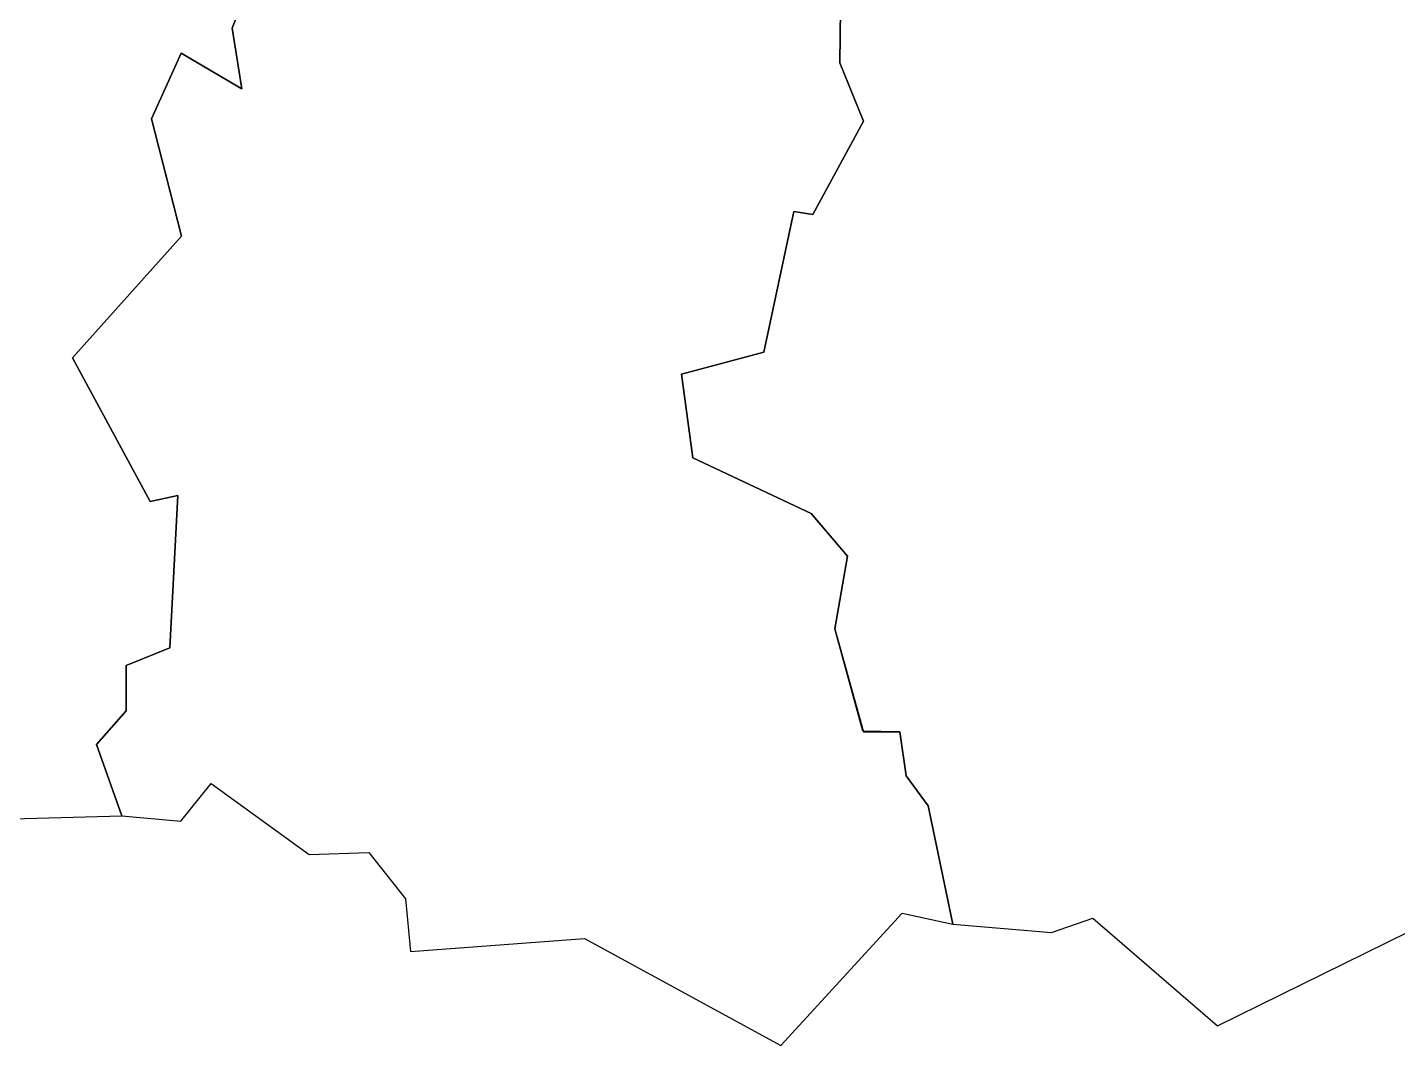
# Model space of a CAD drawing. Extents: x -55316 to 65086, y -49558 to 22922.
# Drawn here: x -7865 to 28611, y -46123 to -19008 of the extents above; entities that cross this region are included whole.
import ezdxf

# ---------------------------------------------------------------- set-up
doc = ezdxf.new("R2010")
doc.units = 0
doc.header["$MEASUREMENT"] = 0
doc.layers.add('ZONES', color=7, linetype='Continuous')

msp = doc.modelspace()

# ---------------------------------------------------------------- linework, layer by layer
at = {"layer": 'ZONES', "color": 1, "linetype": 'Continuous'}
for points in [[(-8915, -40104), (-5351, -40005), (-6022, -38105), (-5232, -37210), (-5232, -36000), (-4075, -35527), (-3864, -31476), (-4601, -31634), (-6661, -27808), (-3764, -24567), (-4557, -21443), (-3775, -19693), (-2159, -20642), (-2417, -19025), (-1965, -17862), (-3221, -15559), (-3282, -13897), (-2812, -12167), (-2901, -9859), (-3759, -8632), (-6916, -8895), (-8389, -7842)], [(-1965, -17862), (-2417, -19025), (-2159, -20642), (-3775, -19693), (-4557, -21443), (-4200, -22864), (-3764, -24567), (-6661, -27808), (-4601, -31634), (-3864, -31476), (-4075, -35527), (-5232, -36000), (-5232, -37210), (-6022, -38105), (-5351, -40005), (-3783, -40143), (-2975, -39147), (-362, -41032), (1227, -40978), (2197, -42218), (2332, -43618), (6965, -43268), (12191, -46123), (15423, -42595), (16769, -42888), (16116, -39742), (15527, -38943), (15359, -37764), (14373, -37746), (13633, -35028), (13970, -33092), (13002, -31956), (9845, -30474), (9550, -28244), (11739, -27654), (12539, -23908), (13044, -23993), (14391, -21509), (13759, -19952), (13802, -17090)], [(13802, -17090), (13759, -19952), (14391, -21509), (13044, -23993), (12539, -23908), (11739, -27654), (9550, -28244), (9845, -30474), (13002, -31956), (13970, -33092), (13633, -35028), (14391, -37764), (15359, -37764), (15527, -38943), (16116, -39742), (16769, -42888), (19399, -43110), (20494, -42731), (23819, -45593), (29459, -42815)]]:
    msp.add_lwpolyline(points, dxfattribs=at)

doc.saveas('drawing.dxf')
